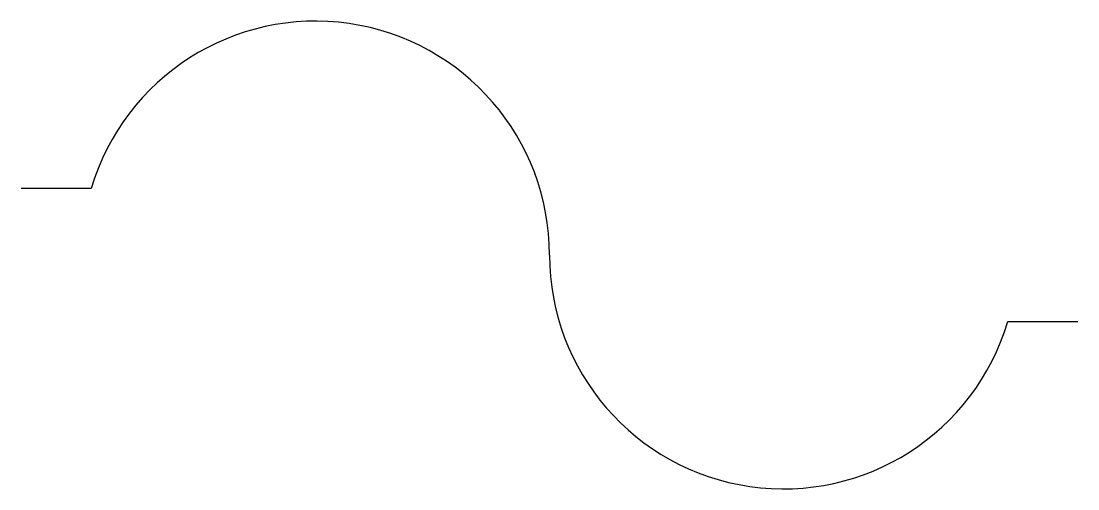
# Model space of a CAD drawing. Header units: millimetres. Extents: x 2013 to 2465, y 1442 to 1642.
import ezdxf

# ---------------------------------------------------------------- set-up
doc = ezdxf.new("R2010")
doc.units = ezdxf.units.MM

msp = doc.modelspace()

# ---------------------------------------------------------------- linework, layer by layer
for p, q in [((2043, 1570.32), (2013, 1570.32)), ((2434.71, 1513.32), (2464.71, 1513.32))]:
    msp.add_line(p, q)
for centre, start, end in [((2138.86, 1541.82), 0, 163.4412), ((2338.86, 1541.82), 180, 343.4412)]:
    msp.add_arc(centre, 100, start, end)

doc.saveas('drawing.dxf')
